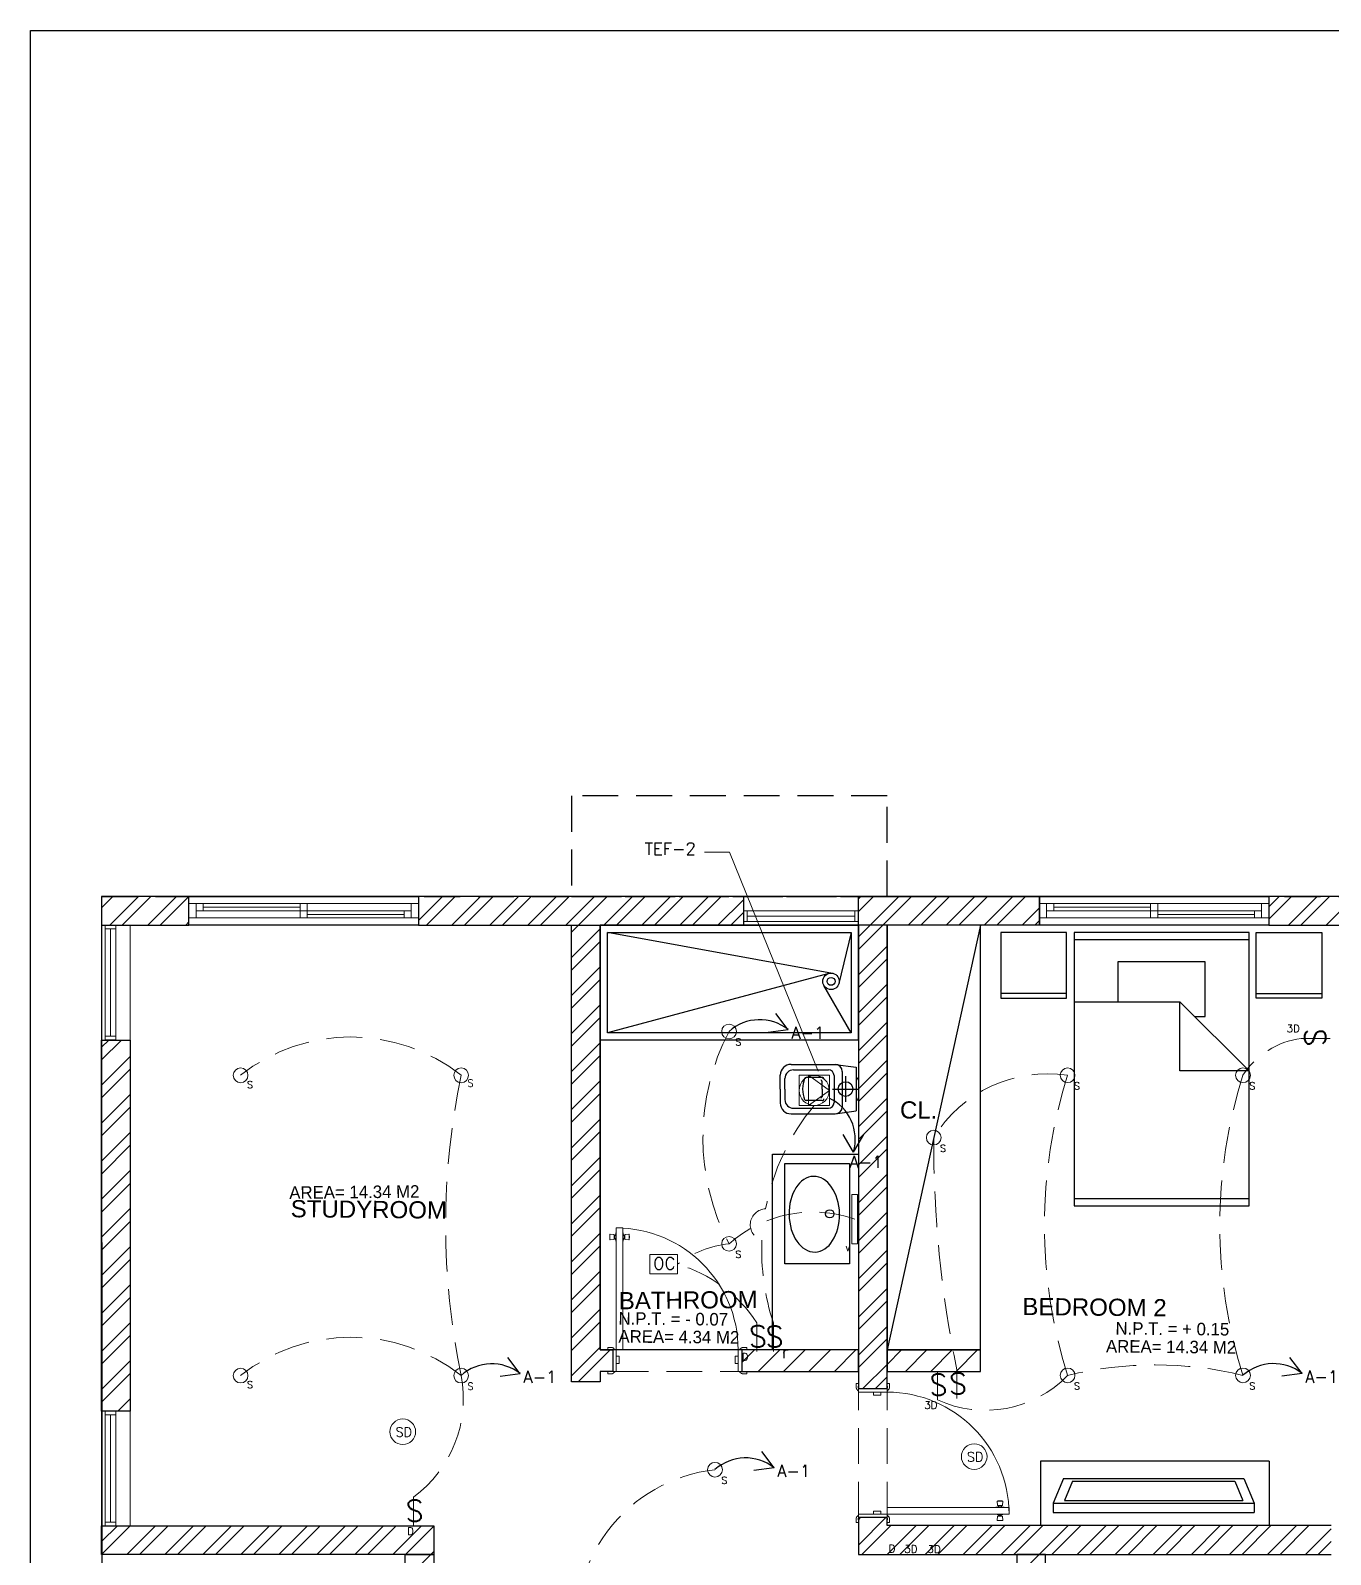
# Model space of a CAD drawing. Header units: millimetres. Extents: x 1591 to 1638, y 1324 to 1492.
# Drawn here: x 1605.45 to 1614.51, y 1481.2 to 1491.83 of the extents above; entities that cross this region are included whole.
import ezdxf

# ---------------------------------------------------------------- set-up
doc = ezdxf.new("R2010")
doc.units = ezdxf.units.MM
doc.linetypes.add('HIDDEN', pattern=[0.375, 0.25, -0.125])
doc.linetypes.add('PLANTAS$0$HIDDEN', pattern=[0.375, 0.25, -0.125])
for name, color, linetype, lineweight in [('Electrico Salidas', 160, 'Continuous', 15), ('iluminacion', 1, 'Continuous', 15), ('JAMBA', 1, 'HIDDEN', 15), ('muro bajo', 123, 'Continuous', 9), ('PUERTAS', 3, 'Continuous', 20), ('Ventanas', 3, 'Continuous', 13)]:
    doc.layers.add(name, color=color, linetype=linetype, lineweight=lineweight)
doc.layers.add('Ha-Muros 0.15', color=7, linetype='Continuous', true_color=0x8c8c8c)
doc.layers.add('Ha-Muros 0.20', color=7, linetype='Continuous', true_color=0x8c8c8c)
for name, color, linetype in [('Li-Proyecciones', 40, 'HIDDEN'), ('Mo-Aparatos Sanitarios', 9, 'Continuous'), ('Mu-0.15', 63, 'Continuous'), ('Mu-0.20', 5, 'Continuous'), ('Mu-Alfeizar', 141, 'Continuous'), ('Plump', 7, 'Continuous'), ('TEXTS', 1, 'Continuous'), ('Tx-Espacio', 7, 'Continuous')]:
    doc.layers.add(name, color=color, linetype=linetype)
doc.styles.add('CHICO', font='stylu.ttf')
doc.styles.add('GORDITA', font='swissek.ttf')
doc.styles.add('TEXTM', font='romans9.shx')
doc.styles.add('TEXTS', font='romans9.shx')

# ---------------------------------------------------------------- blocks, each defined once
blk = doc.blocks.new('A$Cec5ab6e8')
at = {"color": 9, "linetype": 'Continuous', "true_color": 0xc7c8ca, "extrusion": (-3.67388e-16, -1, 0)}
for p, q in [((23.767, 19.928), (23.31, 19.928)), ((23.767, 19.503), (23.31, 19.503)), ((23.31, 19.471), (23.767, 19.471))]:
    blk.add_line(p, q, dxfattribs=at)
at = {"color": 9, "linetype": 'Continuous', "true_color": 0xc7c8ca, "extrusion": (-1, 3.67388e-16, 0)}
for p, q in [((23.31, 19.928), (23.31, 19.471)), ((23.31, 19.928), (23.31, 19.928)), ((23.767, 19.928), (23.767, 19.928))]:
    blk.add_line(p, q, dxfattribs=at)
at = {"color": 9, "linetype": 'Continuous', "true_color": 0xc7c8ca}
for p, q in [((23.767, 19.471), (23.767, 19.928)), ((25.091, 19.471), (25.091, 19.928))]:
    blk.add_line(p, q, dxfattribs=at)
at = {"color": 9, "true_color": 0xc7c8ca}
for p, q in [((25.041, 19.928), (23.822, 19.928)), ((23.822, 19.928), (23.822, 18.023)), ((25.041, 19.877), (23.822, 19.877)), ((25.041, 18.023), (25.041, 19.928)), ((24.736, 19.725), (24.127, 19.725)), ((24.127, 19.725), (24.127, 19.445)), ((24.736, 19.344), (24.736, 19.725)), ((23.822, 19.445), (24.559, 19.445)), ((24.559, 19.445), (25.041, 18.963)), ((24.559, 18.963), (24.559, 19.445)), ((24.66, 19.344), (24.736, 19.344)), ((21.772, 18.837), (21.772, 18.934)), ((21.847, 19.009), (22.154, 19.009)), ((21.864, 18.971), (22.107, 18.971)), ((22.147, 18.931), (22.147, 18.743)), ((22.154, 19.009), (22.302, 18.989)), ((22.204, 18.959), (22.204, 18.714)), ((22.227, 18.927), (22.227, 18.747)), ((22.302, 18.989), (22.302, 18.684)), ((25.041, 18.963), (24.559, 18.963)), ((21.772, 18.837), (21.772, 18.739)), ((21.804, 18.837), (21.804, 18.911)), ((21.804, 18.837), (21.804, 18.763)), ((22.063, 18.917), (21.953, 18.917)), ((22.063, 18.837), (22.063, 18.891)), ((22.063, 18.836), (22.063, 18.783)), ((22.137, 18.837), (22.317, 18.837)), ((22.317, 18.898), (22.317, 18.776)), ((22.063, 18.757), (21.953, 18.757)), ((21.847, 18.664), (22.154, 18.664)), ((21.864, 18.703), (22.107, 18.703)), ((22.154, 18.664), (22.302, 18.684)), ((23.822, 18.074), (25.041, 18.074)), ((23.822, 18.023), (25.041, 18.023)), ((25.182, 16.242), (23.586, 16.242)), ((23.586, 16.242), (23.586, 15.792)), ((25.182, 16.242), (25.182, 15.792))]:
    blk.add_line(p, q, dxfattribs=at)
at = {"color": 9, "linetype": 'Continuous', "true_color": 0xc7c8ca, "extrusion": (3.67388e-16, -1, 0)}
for p, q in [((25.091, 19.928), (25.548, 19.928)), ((25.091, 19.503), (25.548, 19.503)), ((25.548, 19.471), (25.091, 19.471))]:
    blk.add_line(p, q, dxfattribs=at)
at = {"color": 9, "linetype": 'Continuous', "true_color": 0xc7c8ca, "extrusion": (1, 3.67388e-16, 0)}
for p, q in [((25.091, 19.928), (25.091, 19.928)), ((25.548, 19.928), (25.548, 19.471)), ((25.548, 19.928), (25.548, 19.928))]:
    blk.add_line(p, q, dxfattribs=at)
at = {"color": 9, "ltscale": 0.25, "true_color": 0xc7c8ca}
for p, q in [((23.747, 16.121), (23.676, 15.949)), ((23.747, 16.122), (25.005, 16.121)), ((23.747, 16.122), (25.005, 16.121)), ((23.809, 16.102), (23.754, 15.968)), ((23.809, 16.102), (23.754, 15.968)), ((23.809, 16.102), (24.942, 16.102)), ((23.809, 16.102), (24.942, 16.102)), ((24.942, 16.102), (24.997, 15.968)), ((25.005, 16.121), (25.076, 15.949)), ((23.676, 15.949), (25.076, 15.949)), ((23.676, 15.949), (23.676, 15.883)), ((23.754, 15.968), (24.997, 15.968)), ((25.076, 15.949), (25.076, 15.883)), ((25.076, 15.949), (25.076, 15.883)), ((23.676, 15.883), (25.076, 15.883))]:
    blk.add_line(p, q, dxfattribs=at)
at = {"color": 9, "true_color": 0xc7c8ca}
blk.add_circle((22.227, 18.837), 0.051, dxfattribs=at)
for centre, radius, start, end in [((21.847, 18.934), 0.075, 90, 180), ((21.864, 18.911), 0.06, 90, 180), ((22.107, 18.931), 0.04, 0, 90), ((22.154, 18.959), 0.05, 0, 90), ((22.278, 18.808), 0.352, 162.9925, 175.1733), ((22.278, 18.866), 0.352, 184.8267, 197.0075), ((21.953, 18.904), 0.0133, 90, 150), ((22.054, 18.891), 0.00815, 0.1738, 93.7164), ((22.064, 18.905), 0.0126, 0, 94.5391), ((22.295, 18.896), 0.0219, 5.0287, 70.7983), ((21.847, 18.739), 0.075, 180, 270), ((21.864, 18.763), 0.06, 180, 270), ((21.953, 18.77), 0.0133, 210, 270), ((22.054, 18.783), 0.00815, 266.2836, 359.8262), ((22.064, 18.769), 0.0126, 265.4609, 0), ((22.107, 18.743), 0.04, 270, 0), ((22.154, 18.714), 0.05, 270, 0), ((22.295, 18.778), 0.0219, 289.2017, 354.9713)]:
    blk.add_arc(centre, radius, start, end, dxfattribs=at)
at = {"layer": 'Defpoints', "color": 9, "true_color": 0xc7c8ca}
for p, q in [((29.839, 20.18), (17.039, 20.18)), ((17.039, 20.18), (17.043, 8.88)), ((20.516, 17.018), (20.516, 19.98)), ((20.516, 19.98), (22.317, 19.98)), ((22.317, 19.98), (22.317, 17.018)), ((22.317, 17.018), (20.516, 17.018))]:
    blk.add_line(p, q, dxfattribs=at)
at = {"layer": 'Ha-Muros 0.15', "color": 9, "linetype": 'Continuous', "true_color": 0xc7c8ca}
for p, q in [((21.503, 16.93, 0), (21.591, 17.018, 0)), ((21.618, 16.868, 0), (21.768, 17.018, 0)), ((21.795, 16.868, 0), (21.945, 17.018, 0)), ((21.972, 16.868, 0), (22.122, 17.018, 0)), ((22.149, 16.868, 0), (22.298, 17.018, 0)), ((22.517, 16.917, 0), (22.618, 17.018, 0)), ((22.645, 16.868, 0), (22.794, 17.018, 0)), ((22.821, 16.868, 0), (22.971, 17.018, 0)), ((22.998, 16.868, 0), (23.148, 17.018, 0))]:
    blk.add_line(p, q, dxfattribs=at)
at = {"layer": 'Ha-Muros 0.20', "color": 9, "linetype": 'Continuous', "true_color": 0xc7c8ca}
for p, q in [((17.039, 20.101, 0), (17.118, 20.18, 0)), ((17.095, 19.98, 0), (17.295, 20.18, 0)), ((17.183, 19.98, 0), (17.383, 20.18, 0)), ((17.36, 19.98, 0), (17.56, 20.18, 0)), ((17.448, 19.98, 0), (17.648, 20.18, 0)), ((19.248, 20.012, 0), (19.416, 20.18, 0)), ((19.304, 19.98, 0), (19.504, 20.18, 0)), ((19.481, 19.98, 0), (19.681, 20.18, 0)), ((19.569, 19.98, 0), (19.769, 20.18, 0)), ((19.746, 19.98, 0), (19.946, 20.18, 0)), ((19.835, 19.98, 0), (20.035, 20.18, 0)), ((20.011, 19.98, 0), (20.211, 20.18, 0)), ((20.1, 19.98, 0), (20.3, 20.18, 0)), ((20.277, 19.98, 0), (20.477, 20.18, 0)), ((20.365, 19.98, 0), (20.565, 20.18, 0)), ((20.542, 19.98, 0), (20.742, 20.18, 0)), ((20.63, 19.98, 0), (20.83, 20.18, 0)), ((20.807, 19.98, 0), (21.007, 20.18, 0)), ((20.895, 19.98, 0), (21.095, 20.18, 0)), ((21.072, 19.98, 0), (21.272, 20.18, 0)), ((21.16, 19.98, 0), (21.36, 20.18, 0)), ((21.337, 19.98, 0), (21.517, 20.16, 0)), ((22.317, 20.164, 0), (22.333, 20.18, 0)), ((22.317, 20.076, 0), (22.421, 20.18, 0)), ((22.398, 19.98, 0), (22.598, 20.18, 0)), ((22.486, 19.98, 0), (22.686, 20.18, 0)), ((22.663, 19.98, 0), (22.863, 20.18, 0)), ((22.751, 19.98, 0), (22.951, 20.18, 0)), ((22.928, 19.98, 0), (23.128, 20.18, 0)), ((23.017, 19.98, 0), (23.217, 20.18, 0)), ((23.193, 19.98, 0), (23.393, 20.18, 0)), ((23.282, 19.98, 0), (23.482, 20.18, 0)), ((23.459, 19.98, 0), (23.579, 20.1, 0)), ((25.179, 20.109, 0), (25.25, 20.18, 0)), ((25.179, 20.021, 0), (25.338, 20.18, 0)), ((25.315, 19.98, 0), (25.515, 20.18, 0)), ((25.403, 19.98, 0), (25.603, 20.18, 0)), ((25.58, 19.98, 0), (25.78, 20.18, 0)), ((17.625, 19.98, 0), (17.648, 20.003, 0)), ((21.426, 19.98, 0), (21.517, 20.071, 0)), ((23.547, 19.98, 0), (23.579, 20.012, 0)), ((20.316, 19.931, 0), (20.365, 19.98, 0)), ((20.316, 19.754, 0), (20.516, 19.954, 0)), ((22.317, 19.899, 0), (22.398, 19.98, 0)), ((22.317, 19.811, 0), (22.486, 19.98, 0)), ((20.316, 19.666, 0), (20.516, 19.866, 0)), ((22.317, 19.634, 0), (22.517, 19.834, 0)), ((20.316, 19.489, 0), (20.516, 19.689, 0)), ((22.317, 19.545, 0), (22.517, 19.745, 0)), ((20.316, 19.401, 0), (20.516, 19.601, 0)), ((22.317, 19.369, 0), (22.517, 19.569, 0)), ((22.317, 19.28, 0), (22.517, 19.48, 0)), ((20.316, 19.224, 0), (20.516, 19.424, 0)), ((20.316, 19.135, 0), (20.516, 19.335, 0)), ((22.317, 19.104, 0), (22.517, 19.304, 0)), ((17.038, 19.128, 0), (17.089, 19.179, 0)), ((17.038, 19.04, 0), (17.177, 19.179, 0)), ((20.316, 18.959, 0), (20.516, 19.159, 0)), ((22.317, 19.015, 0), (22.517, 19.215, 0)), ((17.038, 18.863, 0), (17.239, 19.063, 0)), ((20.316, 18.87, 0), (20.516, 19.07, 0)), ((22.317, 18.838, 0), (22.517, 19.038, 0)), ((17.038, 18.775, 0), (17.239, 18.975, 0)), ((22.317, 18.75, 0), (22.517, 18.95, 0)), ((20.316, 18.694, 0), (20.516, 18.894, 0)), ((17.038, 18.598, 0), (17.239, 18.798, 0)), ((17.038, 18.51, 0), (17.239, 18.71, 0)), ((20.316, 18.605, 0), (20.516, 18.805, 0)), ((22.317, 18.573, 0), (22.517, 18.773, 0)), ((20.316, 18.428, 0), (20.516, 18.628, 0)), ((22.317, 18.485, 0), (22.517, 18.685, 0)), ((17.038, 18.333, 0), (17.239, 18.533, 0)), ((20.316, 18.34, 0), (20.516, 18.54, 0)), ((22.317, 18.308, 0), (22.517, 18.508, 0)), ((17.038, 18.244, 0), (17.239, 18.445, 0)), ((22.317, 18.22, 0), (22.517, 18.42, 0)), ((20.316, 18.163, 0), (20.516, 18.363, 0)), ((17.038, 18.068, 0), (17.239, 18.268, 0)), ((17.038, 17.979, 0), (17.239, 18.179, 0)), ((20.316, 18.075, 0), (20.516, 18.275, 0)), ((22.317, 18.043, 0), (22.517, 18.243, 0)), ((20.316, 17.898, 0), (20.516, 18.098, 0)), ((22.317, 17.954, 0), (22.517, 18.154, 0)), ((17.038, 17.803, 0), (17.239, 18.003, 0)), ((20.316, 17.81, 0), (20.516, 18.01, 0)), ((22.317, 17.778, 0), (22.517, 17.978, 0)), ((17.038, 17.714, 0), (17.239, 17.914, 0)), ((22.317, 17.689, 0), (22.517, 17.889, 0)), ((20.316, 17.633, 0), (20.516, 17.833, 0)), ((17.038, 17.537, 0), (17.239, 17.737, 0)), ((17.038, 17.449, 0), (17.239, 17.649, 0)), ((20.316, 17.544, 0), (20.516, 17.744, 0)), ((22.317, 17.513, 0), (22.517, 17.713, 0)), ((20.316, 17.368, 0), (20.516, 17.568, 0)), ((22.317, 17.424, 0), (22.517, 17.624, 0)), ((17.038, 17.272, 0), (17.239, 17.472, 0)), ((20.316, 17.279, 0), (20.516, 17.479, 0)), ((22.317, 17.247, 0), (22.517, 17.447, 0)), ((17.038, 17.184, 0), (17.239, 17.384, 0)), ((22.317, 17.159, 0), (22.517, 17.359, 0)), ((20.316, 17.103, 0), (20.516, 17.303, 0)), ((17.038, 17.007, 0), (17.239, 17.207, 0)), ((17.038, 16.919, 0), (17.239, 17.119, 0)), ((20.316, 17.014, 0), (20.516, 17.214, 0)), ((22.317, 16.982, 0), (22.517, 17.182, 0)), ((20.316, 16.837, 0), (20.516, 17.037, 0)), ((20.363, 16.796, 0), (20.585, 17.018, 0)), ((22.317, 16.894, 0), (22.517, 17.094, 0)), ((17.038, 16.742, 0), (17.239, 16.942, 0)), ((22.348, 16.748, 0), (22.517, 16.917, 0)), ((17.038, 16.653, 0), (17.239, 16.854, 0)), ((22.437, 16.748, 0), (22.517, 16.829, 0)), ((17.153, 16.591, 0), (17.239, 16.677, 0)), ((22.317, 15.656, 0), (22.509, 15.848, 0)), ((22.317, 15.833, 0), (22.332, 15.848, 0)), ((17.038, 15.681, 0), (17.149, 15.791, 0)), ((17.038, 15.592, 0), (17.237, 15.791, 0)), ((17.214, 15.591, 0), (17.414, 15.791, 0)), ((17.302, 15.591, 0), (17.502, 15.791, 0)), ((17.479, 15.591, 0), (17.679, 15.791, 0)), ((17.567, 15.591, 0), (17.767, 15.791, 0)), ((17.744, 15.591, 0), (17.944, 15.791, 0)), ((17.833, 15.591, 0), (18.033, 15.791, 0)), ((18.009, 15.591, 0), (18.209, 15.791, 0)), ((18.098, 15.591, 0), (18.298, 15.791, 0)), ((18.275, 15.591, 0), (18.475, 15.791, 0)), ((18.363, 15.591, 0), (18.563, 15.791, 0)), ((18.54, 15.591, 0), (18.74, 15.791, 0)), ((18.628, 15.591, 0), (18.828, 15.791, 0)), ((18.805, 15.591, 0), (19.005, 15.791, 0)), ((18.893, 15.591, 0), (19.093, 15.791, 0)), ((19.07, 15.591, 0), (19.27, 15.791, 0)), ((19.158, 15.591, 0), (19.355, 15.788, 0)), ((22.34, 15.591, 0), (22.542, 15.793, 0)), ((22.517, 15.591, 0), (22.719, 15.793, 0)), ((22.606, 15.591, 0), (22.807, 15.793, 0)), ((22.782, 15.591, 0), (22.984, 15.793, 0)), ((22.871, 15.591, 0), (23.072, 15.793, 0)), ((23.048, 15.591, 0), (23.249, 15.793, 0)), ((23.136, 15.591, 0), (23.338, 15.793, 0)), ((23.313, 15.591, 0), (23.514, 15.793, 0)), ((23.401, 15.591, 0), (23.603, 15.793, 0)), ((23.578, 15.591, 0), (23.78, 15.793, 0)), ((23.666, 15.591, 0), (23.868, 15.793, 0)), ((23.843, 15.591, 0), (24.045, 15.793, 0)), ((23.931, 15.591, 0), (24.133, 15.793, 0)), ((24.108, 15.591, 0), (24.31, 15.793, 0)), ((24.197, 15.591, 0), (24.398, 15.793, 0)), ((24.373, 15.591, 0), (24.575, 15.793, 0)), ((24.462, 15.591, 0), (24.663, 15.793, 0)), ((24.639, 15.591, 0), (24.84, 15.793, 0)), ((24.727, 15.591, 0), (24.929, 15.793, 0)), ((24.904, 15.591, 0), (25.105, 15.793, 0)), ((24.992, 15.591, 0), (25.194, 15.793, 0)), ((25.169, 15.591, 0), (25.371, 15.793, 0)), ((25.257, 15.591, 0), (25.459, 15.793, 0)), ((25.434, 15.591, 0), (25.613, 15.77, 0)), ((25.522, 15.591, 0), (25.613, 15.682, 0)), ((19.155, 15.588, 0), (19.158, 15.591, 0)), ((19.215, 15.471, 0), (19.335, 15.591, 0)), ((19.335, 15.591, 0), (19.355, 15.611, 0)), ((23.503, 15.516, 0), (23.578, 15.591, 0))]:
    blk.add_line(p, q, dxfattribs=at)
at = {"layer": 'JAMBA', "color": 9, "true_color": 0xc7c8ca}
for p, q in [((20.602, 17.035), (20.568, 17.035)), ((20.568, 17.035), (20.568, 17.018)), ((20.568, 17.018), (20.587, 17.018)), ((20.587, 17.018), (20.589, 17.02)), ((20.589, 17.02), (20.597, 17.02)), ((20.597, 17.02), (20.599, 17.018)), ((20.599, 17.018), (20.618, 17.018)), ((20.602, 17.033), (20.602, 17.035)), ((20.618, 17.018), (20.618, 17.023)), ((21.488, 17.018), (21.488, 17.023)), ((21.507, 17.018), (21.488, 17.018)), ((21.505, 17.033), (21.505, 17.035)), ((21.505, 17.035), (21.538, 17.035)), ((21.509, 17.02), (21.507, 17.018)), ((21.518, 17.02), (21.509, 17.02)), ((21.52, 17.018), (21.518, 17.02)), ((21.538, 17.018), (21.52, 17.018)), ((21.538, 17.035), (21.538, 17.018)), ((20.568, 16.85), (20.568, 16.868)), ((20.568, 16.868), (20.587, 16.868)), ((20.602, 16.85), (20.568, 16.85)), ((20.587, 16.868), (20.589, 16.866)), ((20.589, 16.866), (20.597, 16.866)), ((20.597, 16.866), (20.599, 16.868)), ((20.599, 16.868), (20.618, 16.868)), ((20.602, 16.853), (20.602, 16.85)), ((20.618, 16.868), (20.618, 16.863)), ((21.507, 16.868), (21.488, 16.868)), ((21.488, 16.868), (21.488, 16.863)), ((21.505, 16.853), (21.505, 16.85)), ((21.505, 16.85), (21.538, 16.85)), ((21.509, 16.866), (21.507, 16.868)), ((21.518, 16.866), (21.509, 16.866)), ((21.52, 16.868), (21.518, 16.866)), ((21.538, 16.868), (21.52, 16.868)), ((21.538, 16.85), (21.538, 16.868)), ((22.3, 16.75), (22.3, 16.783)), ((22.3, 16.783), (22.317, 16.783)), ((22.302, 16.75), (22.3, 16.75)), ((22.317, 16.733), (22.312, 16.733)), ((22.317, 16.765), (22.315, 16.763)), ((22.315, 16.763), (22.315, 16.754)), ((22.315, 16.754), (22.317, 16.752)), ((22.317, 16.783), (22.317, 16.765)), ((22.317, 16.752), (22.317, 16.733)), ((22.534, 16.783), (22.517, 16.783)), ((22.517, 16.783), (22.517, 16.765)), ((22.517, 16.765), (22.519, 16.763)), ((22.519, 16.754), (22.517, 16.752)), ((22.517, 16.752), (22.517, 16.733)), ((22.517, 16.733), (22.522, 16.733)), ((22.519, 16.763), (22.519, 16.754)), ((22.532, 16.75), (22.534, 16.75)), ((22.534, 16.75), (22.534, 16.783)), ((22.302, 15.847), (22.3, 15.847)), ((22.3, 15.847), (22.3, 15.813)), ((22.317, 15.863), (22.312, 15.863)), ((22.315, 15.842), (22.317, 15.844)), ((22.315, 15.834), (22.315, 15.842)), ((22.317, 15.844), (22.317, 15.863)), ((22.517, 15.844), (22.517, 15.863)), ((22.517, 15.863), (22.522, 15.863)), ((22.519, 15.842), (22.517, 15.844)), ((22.519, 15.834), (22.519, 15.842)), ((22.532, 15.847), (22.534, 15.847)), ((22.534, 15.847), (22.534, 15.813)), ((22.3, 15.813), (22.317, 15.813)), ((22.317, 15.832), (22.315, 15.834)), ((22.317, 15.813), (22.317, 15.832)), ((22.517, 15.832), (22.519, 15.834)), ((22.517, 15.813), (22.517, 15.832)), ((22.534, 15.813), (22.517, 15.813))]:
    blk.add_line(p, q, dxfattribs=at)
for centre, radius, start, end in [((20.603, 17.025), 0.00758, 16.399, 99.136), ((20.618, 17.033), 0.00997, 212.7151, 268.8935), ((21.488, 17.033), 0.00997, 271.1065, 327.2849), ((21.504, 17.025), 0.00758, 80.864, 163.601), ((20.603, 16.861), 0.00758, 260.864, 343.601), ((20.618, 16.853), 0.00997, 91.1065, 147.2849), ((21.488, 16.853), 0.00997, 32.7151, 88.8935), ((21.504, 16.861), 0.00758, 196.399, 279.136), ((22.31, 16.749), 0.00758, 170.864, 253.601), ((22.302, 16.733), 0.00997, 1.1065, 57.2849), ((22.532, 16.733), 0.00997, 122.7151, 178.8935), ((22.524, 16.749), 0.00758, 286.399, 9.136), ((22.31, 15.848), 0.00758, 106.399, 189.136), ((22.302, 15.864), 0.00997, 302.7151, 358.8935), ((22.532, 15.864), 0.00997, 181.1065, 237.2849), ((22.524, 15.848), 0.00758, 350.864, 73.601)]:
    blk.add_arc(centre, radius, start, end, dxfattribs=at)
at = {"layer": 'Li-Proyecciones', "color": 9, "true_color": 0xc7c8ca}
for p, q in [((22.517, 20.882), (20.316, 20.882)), ((20.316, 20.882), (20.316, 20.18)), ((22.517, 20.18), (22.517, 20.882)), ((17.039, 20.18), (27.812, 20.18)), ((17.039, 20.18, 0), (27.627, 20.18, 0)), ((20.316, 20.18), (22.517, 20.18))]:
    blk.add_line(p, q, dxfattribs=at)
at = {"layer": 'Mo-Aparatos Sanitarios', "color": 9, "true_color": 0xc7c8ca}
for p, q in [((22.317, 19.98), (20.516, 19.98)), ((20.516, 19.98), (20.516, 19.18)), ((22.136, 19.644), (20.566, 19.93)), ((20.566, 19.93), (22.267, 19.93)), ((20.566, 19.23), (20.566, 19.93)), ((22.267, 19.93), (22.181, 19.574)), ((22.267, 19.93), (22.267, 19.23)), ((22.317, 19.18), (22.317, 19.98)), ((23.167, 19.98), (22.517, 19.98)), ((22.517, 19.98), (22.517, 17.018)), ((23.167, 19.98), (22.517, 17.018)), ((23.167, 17.018), (23.167, 19.98)), ((22.111, 19.643), (20.566, 19.23)), ((22.267, 19.23), (22.076, 19.559)), ((20.516, 19.18), (22.317, 19.18)), ((22.267, 19.23), (20.566, 19.23)), ((21.717, 17.018), (21.717, 18.384)), ((21.717, 18.384), (22.317, 18.384)), ((21.804, 17.618), (21.804, 18.318)), ((21.804, 18.318), (22.254, 18.318)), ((22.254, 18.318), (22.254, 17.618)), ((22.317, 18.384), (22.317, 17.534)), ((22.254, 17.618), (21.804, 17.618)), ((22.517, 17.018), (23.167, 17.018))]:
    blk.add_line(p, q, dxfattribs=at)
for centre, radius in [((22.126, 19.588), 0.0575), ((22.126, 19.588), 0.0575), ((22.126, 19.588), 0.0275), ((22.117, 17.967), 0.0287)]:
    blk.add_circle(centre, radius, dxfattribs=at)
at = {"layer": 'Mo-Aparatos Sanitarios', "color": 9, "true_color": 0xc7c8ca, "extrusion": (0, 0, -1)}
blk.add_ellipse((22.009, 17.964, 0.474), major_axis=(-0.005, 0.264), ratio=0.667107, dxfattribs=at)
at = {"layer": 'Mu-0.15', "color": 9, "true_color": 0xc7c8ca}
for p, q in [((22.317, 17.018), (21.503, 17.018)), ((21.503, 17.018), (21.503, 16.868)), ((22.317, 16.868), (22.317, 17.018)), ((23.167, 17.018), (22.517, 17.018)), ((22.517, 17.018), (22.517, 16.868)), ((23.167, 16.868), (23.167, 17.018)), ((21.503, 16.868), (22.316, 16.868)), ((22.517, 16.868), (23.167, 16.868))]:
    blk.add_line(p, q, dxfattribs=at)
at = {"layer": 'Mu-0.20', "color": 9, "true_color": 0xc7c8ca}
for p, q in [((17.039, 20.18), (17.039, 19.98)), ((17.648, 20.18), (17.039, 20.18)), ((17.648, 19.98), (17.648, 20.18)), ((19.248, 20.18), (19.248, 19.98)), ((21.517, 20.18), (19.248, 20.18)), ((21.517, 19.98), (21.517, 20.18)), ((22.317, 19.98), (22.317, 20.18)), ((22.317, 20.18), (23.579, 20.18)), ((23.579, 20.18), (23.579, 19.98)), ((25.179, 20.18), (25.179, 19.98)), ((29.839, 20.18), (25.179, 20.18)), ((17.039, 19.98), (17.648, 19.98)), ((19.248, 19.98), (21.517, 19.98)), ((20.316, 16.796), (20.316, 19.98)), ((20.316, 19.98), (20.516, 19.98)), ((20.516, 19.98), (20.516, 17.018)), ((22.517, 19.98), (22.317, 19.98)), ((22.317, 19.98), (22.317, 16.748)), ((23.579, 19.98), (22.317, 19.98)), ((22.517, 16.748), (22.517, 19.98)), ((25.179, 19.98), (29.839, 19.98)), ((17.038, 16.591), (17.038, 19.179)), ((17.038, 19.179), (17.239, 19.179)), ((17.239, 19.179), (17.239, 16.591)), ((20.516, 17.018), (20.603, 17.018)), ((20.603, 17.018), (20.603, 16.868)), ((20.516, 16.796), (20.316, 16.796)), ((20.603, 16.868), (20.516, 16.868)), ((20.516, 16.868), (20.516, 16.796)), ((22.317, 16.748), (22.517, 16.748)), ((17.239, 16.591), (17.038, 16.591)), ((22.517, 15.848), (22.317, 15.848)), ((22.317, 15.848), (22.317, 15.793)), ((22.517, 15.793), (22.517, 15.848)), ((17.038, 15.591), (17.038, 15.791)), ((17.038, 15.791), (19.355, 15.791)), ((19.355, 15.791), (19.355, 15.591)), ((22.317, 15.793), (22.317, 15.591)), ((25.613, 15.793), (22.517, 15.793)), ((19.355, 15.591), (17.038, 15.591)), ((19.155, 15.471), (19.155, 15.591)), ((19.155, 15.591), (19.355, 15.591)), ((19.355, 15.591), (19.355, 15.471)), ((22.317, 15.591), (25.613, 15.591)), ((23.622, 15.591), (23.422, 15.591)), ((23.422, 15.591), (23.422, 15.516)), ((23.622, 15.516), (23.622, 15.591))]:
    blk.add_line(p, q, dxfattribs=at)
at = {"layer": 'Mu-Alfeizar', "color": 9, "true_color": 0xc7c8ca}
for p, q in [((17.648, 20.18), (19.248, 20.18)), ((17.648, 19.98), (17.648, 20.18)), ((19.248, 20.18), (19.248, 19.98)), ((23.579, 20.18), (25.179, 20.18)), ((23.579, 19.98), (23.579, 20.18)), ((25.179, 20.18), (25.179, 19.98)), ((19.248, 19.98), (17.648, 19.98)), ((25.179, 19.98), (23.579, 19.98))]:
    blk.add_line(p, q, dxfattribs=at)
at = {"layer": 'muro bajo', "color": 9, "true_color": 0xc7c8ca}
for p, q in [((21.517, 20.18), (22.317, 20.18)), ((17.039, 19.98), (17.039, 19.18)), ((17.239, 19.98), (17.239, 19.18)), ((21.517, 19.98), (22.317, 19.98)), ((17.038, 15.791), (17.038, 16.591)), ((17.238, 15.791), (17.238, 16.591))]:
    blk.add_line(p, q, dxfattribs=at)
at = {"layer": 'PUERTAS', "color": 9, "true_color": 0xc7c8ca}
for p, q in [((20.628, 17.018), (20.628, 17.868)), ((20.628, 17.868), (20.673, 17.868)), ((20.673, 17.018), (20.673, 17.868)), ((20.583, 17.82), (20.582, 17.82)), ((20.582, 17.82), (20.582, 17.805)), ((20.582, 17.81), (20.582, 17.81)), ((20.582, 17.805), (20.582, 17.81)), ((20.582, 17.789), (20.582, 17.805)), ((20.582, 17.805), (20.582, 17.8)), ((20.582, 17.8), (20.582, 17.8)), ((20.583, 17.789), (20.582, 17.789)), ((20.583, 17.823), (20.583, 17.805)), ((20.583, 17.787), (20.583, 17.805)), ((20.611, 17.822), (20.585, 17.825)), ((20.611, 17.788), (20.585, 17.785)), ((20.613, 17.82), (20.613, 17.805)), ((20.613, 17.816), (20.613, 17.816)), ((20.613, 17.79), (20.613, 17.805)), ((20.613, 17.794), (20.613, 17.794)), ((20.615, 17.814), (20.615, 17.805)), ((20.619, 17.814), (20.615, 17.814)), ((20.615, 17.796), (20.615, 17.805)), ((20.619, 17.796), (20.615, 17.796)), ((20.619, 17.814), (20.619, 17.805)), ((20.619, 17.796), (20.619, 17.805)), ((20.621, 17.816), (20.621, 17.816)), ((20.621, 17.794), (20.621, 17.794)), ((20.626, 17.832), (20.623, 17.818)), ((20.623, 17.818), (20.623, 17.818)), ((20.623, 17.791), (20.623, 17.792)), ((20.626, 17.778), (20.623, 17.791)), ((20.628, 17.834), (20.628, 17.834)), ((20.628, 17.776), (20.628, 17.776)), ((20.673, 17.834), (20.674, 17.834)), ((20.673, 17.776), (20.674, 17.776)), ((20.676, 17.832), (20.678, 17.818)), ((20.676, 17.778), (20.678, 17.791)), ((20.678, 17.818), (20.678, 17.818)), ((20.678, 17.791), (20.678, 17.792)), ((20.68, 17.816), (20.68, 17.816)), ((20.68, 17.794), (20.68, 17.794)), ((20.682, 17.814), (20.682, 17.805)), ((20.682, 17.814), (20.686, 17.814)), ((20.682, 17.796), (20.682, 17.805)), ((20.682, 17.796), (20.686, 17.796)), ((20.686, 17.814), (20.686, 17.805)), ((20.686, 17.796), (20.686, 17.805)), ((20.688, 17.82), (20.688, 17.805)), ((20.688, 17.816), (20.688, 17.816)), ((20.688, 17.79), (20.688, 17.805)), ((20.688, 17.794), (20.688, 17.794)), ((20.69, 17.822), (20.716, 17.825)), ((20.69, 17.788), (20.716, 17.785)), ((20.718, 17.823), (20.718, 17.805)), ((20.718, 17.82), (20.719, 17.82)), ((20.718, 17.787), (20.718, 17.805)), ((20.718, 17.789), (20.719, 17.789)), ((20.719, 17.82), (20.719, 17.805)), ((20.719, 17.81), (20.72, 17.81)), ((20.719, 17.789), (20.719, 17.805)), ((20.719, 17.8), (20.72, 17.8)), ((20.72, 17.805), (20.72, 17.81)), ((20.72, 17.805), (20.72, 17.8)), ((20.603, 17.018), (20.628, 17.018)), ((20.603, 17.018), (20.603, 16.868)), ((20.628, 17.018), (20.673, 17.018)), ((20.628, 17.018), (20.628, 16.868)), ((21.478, 17.018), (21.478, 16.868)), ((21.503, 17.018), (21.478, 17.018)), ((21.503, 17.018), (21.503, 16.868)), ((20.628, 16.973), (20.648, 16.973)), ((20.628, 16.923), (20.648, 16.923)), ((20.648, 16.973), (20.648, 16.923)), ((21.478, 16.973), (21.458, 16.973)), ((21.458, 16.973), (21.458, 16.923)), ((21.478, 16.923), (21.458, 16.923)), ((20.628, 16.868), (20.603, 16.868)), ((21.478, 16.868), (21.503, 16.868)), ((22.517, 16.748), (22.317, 16.748)), ((22.317, 16.723), (22.317, 16.748)), ((22.517, 16.723), (22.317, 16.723)), ((22.422, 16.723), (22.422, 16.703)), ((22.472, 16.703), (22.422, 16.703)), ((22.472, 16.723), (22.472, 16.703)), ((22.517, 16.748), (22.517, 16.723)), ((23.287, 15.935), (23.284, 15.961)), ((23.286, 15.963), (23.304, 15.963)), ((23.288, 15.964), (23.304, 15.964)), ((23.288, 15.963), (23.288, 15.964)), ((23.299, 15.964), (23.299, 15.965)), ((23.304, 15.965), (23.299, 15.965)), ((23.304, 15.965), (23.309, 15.965)), ((23.32, 15.964), (23.304, 15.964)), ((23.322, 15.963), (23.304, 15.963)), ((23.309, 15.964), (23.309, 15.965)), ((23.32, 15.963), (23.32, 15.964)), ((23.321, 15.935), (23.324, 15.961)), ((22.517, 15.873), (22.317, 15.873)), ((22.317, 15.873), (22.317, 15.848)), ((22.517, 15.848), (22.317, 15.848)), ((22.472, 15.893), (22.422, 15.893)), ((22.422, 15.873), (22.422, 15.893)), ((22.472, 15.873), (22.472, 15.893)), ((22.517, 15.918), (23.367, 15.918)), ((22.517, 15.873), (22.517, 15.918)), ((22.517, 15.873), (23.367, 15.873)), ((22.517, 15.848), (22.517, 15.873)), ((23.275, 15.918), (23.275, 15.919)), ((23.275, 15.873), (23.275, 15.873)), ((23.277, 15.921), (23.29, 15.923)), ((23.277, 15.871), (23.29, 15.868)), ((23.287, 15.857), (23.284, 15.831)), ((23.289, 15.933), (23.304, 15.933)), ((23.289, 15.858), (23.304, 15.858)), ((23.29, 15.923), (23.291, 15.923)), ((23.29, 15.868), (23.291, 15.868)), ((23.293, 15.933), (23.293, 15.933)), ((23.293, 15.925), (23.293, 15.925)), ((23.293, 15.866), (23.293, 15.866)), ((23.293, 15.858), (23.293, 15.859)), ((23.295, 15.931), (23.304, 15.931)), ((23.295, 15.927), (23.295, 15.931)), ((23.295, 15.927), (23.304, 15.927)), ((23.295, 15.865), (23.304, 15.865)), ((23.295, 15.865), (23.295, 15.861)), ((23.295, 15.861), (23.304, 15.861)), ((23.319, 15.933), (23.304, 15.933)), ((23.313, 15.931), (23.304, 15.931)), ((23.313, 15.927), (23.304, 15.927)), ((23.313, 15.865), (23.304, 15.865)), ((23.313, 15.861), (23.304, 15.861)), ((23.319, 15.858), (23.304, 15.858)), ((23.313, 15.927), (23.313, 15.931)), ((23.313, 15.865), (23.313, 15.861)), ((23.315, 15.933), (23.315, 15.933)), ((23.315, 15.925), (23.315, 15.925)), ((23.315, 15.866), (23.315, 15.866)), ((23.315, 15.858), (23.315, 15.859)), ((23.331, 15.921), (23.317, 15.923)), ((23.317, 15.923), (23.317, 15.923)), ((23.331, 15.871), (23.317, 15.868)), ((23.317, 15.868), (23.317, 15.868)), ((23.321, 15.857), (23.324, 15.831)), ((23.333, 15.918), (23.333, 15.919)), ((23.333, 15.873), (23.333, 15.873)), ((23.367, 15.873), (23.367, 15.918)), ((23.286, 15.828), (23.304, 15.828)), ((23.288, 15.828), (23.288, 15.827)), ((23.288, 15.827), (23.304, 15.827)), ((23.299, 15.827), (23.299, 15.827)), ((23.304, 15.827), (23.299, 15.827)), ((23.322, 15.828), (23.304, 15.828)), ((23.32, 15.827), (23.304, 15.827)), ((23.304, 15.827), (23.309, 15.827)), ((23.309, 15.827), (23.309, 15.827)), ((23.32, 15.828), (23.32, 15.827))]:
    blk.add_line(p, q, dxfattribs=at)
at = {"layer": 'PUERTAS', "color": 9, "linetype": 'HIDDEN', "true_color": 0xc7c8ca}
for p, q in [((20.603, 17.018), (21.503, 17.018)), ((20.603, 16.868), (21.503, 16.868)), ((22.317, 15.848), (22.317, 16.748)), ((22.517, 15.848), (22.517, 16.748))]:
    blk.add_line(p, q, dxfattribs=at)
at = {"layer": 'PUERTAS', "color": 9, "true_color": 0xc7c8ca}
for centre, radius, start, end in [((20.628, 17.018), 0.85, 0, 90), ((20.585, 17.823), 0.002, 83.9236, 180), ((20.585, 17.787), 0.002, 180, 276.0764), ((20.611, 17.82), 0.002, 0, 83.9236), ((20.611, 17.79), 0.002, 276.0764, 360), ((20.613, 17.814), 0.002, 0, 90), ((20.613, 17.796), 0.002, 270, 0), ((20.621, 17.814), 0.002, 95.2572, 180), ((20.621, 17.796), 0.002, 180, 264.7428), ((20.621, 17.818), 0.002, 275.2572, 0), ((20.621, 17.792), 0.002, 0, 84.7428), ((20.628, 17.832), 0.002, 90, 180), ((20.628, 17.778), 0.002, 180, 270), ((20.674, 17.832), 0.002, 0, 90), ((20.674, 17.778), 0.002, 270, 0), ((20.68, 17.818), 0.002, 180, 264.7428), ((20.68, 17.792), 0.002, 95.2572, 180), ((20.68, 17.814), 0.002, 0, 84.7428), ((20.68, 17.796), 0.002, 275.2572, 0), ((20.688, 17.814), 0.002, 90, 180), ((20.688, 17.796), 0.002, 180, 270), ((20.69, 17.82), 0.002, 96.0764, 180), ((20.69, 17.79), 0.002, 180, 263.9236), ((20.716, 17.823), 0.002, 0, 96.0764), ((20.716, 17.787), 0.002, 263.9236, 0), ((22.517, 15.873), 0.85, 0, 90), ((23.286, 15.961), 0.002, 90, 186.0764), ((23.322, 15.961), 0.002, 353.9236, 90), ((23.277, 15.919), 0.002, 90, 180), ((23.277, 15.873), 0.002, 180, 270), ((23.289, 15.935), 0.002, 186.0764, 270), ((23.289, 15.856), 0.002, 90, 173.9236), ((23.291, 15.925), 0.002, 270, 354.7428), ((23.291, 15.866), 0.002, 5.2572, 90), ((23.295, 15.933), 0.002, 180, 270), ((23.295, 15.925), 0.002, 90, 174.7428), ((23.295, 15.867), 0.002, 185.2572, 270), ((23.295, 15.859), 0.002, 90, 180), ((23.313, 15.933), 0.002, 270, 0), ((23.313, 15.925), 0.002, 5.2572, 90), ((23.313, 15.867), 0.002, 270, 354.7428), ((23.313, 15.859), 0.002, 0, 90), ((23.317, 15.925), 0.002, 185.2572, 270), ((23.317, 15.866), 0.002, 90, 174.7428), ((23.319, 15.935), 0.002, 270, 353.9236), ((23.319, 15.856), 0.002, 6.0764, 90), ((23.331, 15.919), 0.002, 360, 90), ((23.331, 15.873), 0.002, 270, 0), ((23.286, 15.83), 0.002, 173.9236, 270), ((23.322, 15.83), 0.002, 270, 6.0764)]:
    blk.add_arc(centre, radius, start, end, dxfattribs=at)
at = {"layer": 'Ventanas', "color": 9, "true_color": 0xc7c8ca}
for p, q in [((17.698, 20.13), (17.648, 20.13)), ((17.648, 20.13), (17.648, 20.03)), ((17.648, 20.13), (19.248, 20.13)), ((17.698, 20.03), (17.698, 20.13)), ((17.698, 20.08), (17.698, 20.13)), ((17.698, 20.13), (17.748, 20.13)), ((18.423, 20.13), (17.748, 20.13)), ((17.748, 20.13), (17.748, 20.08)), ((17.748, 20.105), (18.423, 20.105)), ((18.423, 20.08), (18.423, 20.13)), ((18.423, 20.13), (18.473, 20.13)), ((18.473, 20.13), (18.473, 20.08)), ((19.198, 20.03), (19.198, 20.13)), ((19.198, 20.13), (19.248, 20.13)), ((19.248, 20.13), (19.248, 20.03)), ((23.629, 20.13), (23.579, 20.13)), ((23.579, 20.13), (23.579, 20.03)), ((23.579, 20.13), (25.179, 20.13)), ((23.629, 20.03), (23.629, 20.13)), ((23.629, 20.08), (23.629, 20.13)), ((23.629, 20.13), (23.679, 20.13)), ((24.354, 20.13), (23.679, 20.13)), ((23.679, 20.13), (23.679, 20.08)), ((23.679, 20.105), (24.354, 20.105)), ((24.354, 20.08), (24.354, 20.13)), ((24.354, 20.13), (24.404, 20.13)), ((24.404, 20.13), (24.404, 20.08)), ((25.129, 20.03), (25.129, 20.13)), ((25.129, 20.13), (25.179, 20.13)), ((25.179, 20.13), (25.179, 20.03)), ((17.648, 20.03), (17.698, 20.03)), ((17.748, 20.08), (17.698, 20.08)), ((17.698, 20.03), (18.423, 20.03)), ((18.423, 20.08), (17.748, 20.08)), ((18.423, 20.03), (18.423, 20.08)), ((18.423, 20.08), (18.473, 20.08)), ((18.473, 20.08), (18.423, 20.08)), ((18.473, 20.03), (18.423, 20.03)), ((19.198, 20.08), (18.473, 20.08)), ((18.473, 20.08), (18.473, 20.03)), ((18.473, 20.055), (19.148, 20.055)), ((19.148, 20.03), (18.473, 20.03)), ((19.148, 20.03), (19.148, 20.08)), ((19.148, 20.08), (19.198, 20.08)), ((19.198, 20.03), (19.148, 20.03)), ((19.198, 20.08), (19.198, 20.03)), ((19.248, 20.03), (19.198, 20.03)), ((21.517, 20.08), (21.542, 20.08)), ((21.517, 20.005), (21.517, 20.08)), ((21.542, 20.005), (21.517, 20.005)), ((21.542, 20.08), (21.542, 20.005)), ((22.292, 20.08), (21.542, 20.08)), ((22.292, 20.042), (21.542, 20.042)), ((21.542, 20.005), (22.292, 20.005)), ((22.317, 20.08), (22.292, 20.08)), ((22.292, 20.08), (22.292, 20.005)), ((22.292, 20.005), (22.317, 20.005)), ((22.317, 20.005), (22.317, 20.08)), ((23.579, 20.03), (23.629, 20.03)), ((23.679, 20.08), (23.629, 20.08)), ((23.629, 20.03), (24.354, 20.03)), ((24.354, 20.08), (23.679, 20.08)), ((24.354, 20.03), (24.354, 20.08)), ((24.354, 20.08), (24.404, 20.08)), ((24.404, 20.08), (24.354, 20.08)), ((24.404, 20.03), (24.354, 20.03)), ((25.129, 20.08), (24.404, 20.08)), ((24.404, 20.08), (24.404, 20.03)), ((24.404, 20.055), (25.079, 20.055)), ((25.079, 20.03), (24.404, 20.03)), ((25.079, 20.03), (25.079, 20.08)), ((25.079, 20.08), (25.129, 20.08)), ((25.129, 20.03), (25.079, 20.03)), ((25.129, 20.08), (25.129, 20.03)), ((25.179, 20.03), (25.129, 20.03)), ((17.064, 19.955), (17.064, 19.98)), ((17.064, 19.98), (17.139, 19.98)), ((17.139, 19.955), (17.064, 19.955)), ((17.064, 19.955), (17.064, 19.205)), ((17.101, 19.205), (17.101, 19.955)), ((17.139, 19.98), (17.139, 19.955)), ((17.139, 19.205), (17.139, 19.955)), ((17.139, 19.205), (17.064, 19.205)), ((17.064, 19.205), (17.064, 19.18)), ((17.064, 19.18), (17.139, 19.18)), ((17.139, 19.18), (17.139, 19.205)), ((17.063, 16.566), (17.063, 16.591)), ((17.063, 16.591), (17.138, 16.591)), ((17.138, 16.591), (17.138, 16.566)), ((17.138, 16.566), (17.063, 16.566)), ((17.063, 15.816), (17.063, 16.566)), ((17.1, 16.566), (17.1, 15.816)), ((17.138, 16.566), (17.138, 15.816)), ((17.138, 15.816), (17.063, 15.816)), ((17.063, 15.816), (17.063, 15.791)), ((17.063, 15.791), (17.138, 15.791)), ((17.138, 15.791), (17.138, 15.816))]:
    blk.add_line(p, q, dxfattribs=at)
at = {"layer": 'Tx-Espacio', "color": 9, "true_color": 0xc7c8ca}
for s, height, rotation, style, p in [('CL.', 0.12, 359.4623, 'GORDITA', (22.606, 18.632)), ('AREA= 14.34 M2', 0.08752, 0.5377, 'CHICO', (18.348, 18.071, 0)), ('STUDYROOM', 0.12, 359.4623, 'GORDITA', (18.357, 17.943, 0)), ('BATHROOM', 0.12, 0.5377, 'GORDITA', (20.646, 17.301)), ('BEDROOM 2', 0.12, 359.4623, 'GORDITA', (23.46, 17.261)), ('N.P.T. = - 0.07', 0.08752, 359.4623, 'CHICO', (20.643, 17.194)), ('AREA= 4.34 M2', 0.08752, 359.4623, 'CHICO', (20.643, 17.069)), ('N.P.T. = + 0.15', 0.08752, 359.4623, 'CHICO', (24.109, 17.125)), ('AREA= 14.34 M2', 0.08752, 359.4623, 'CHICO', (24.043, 17))]:
    blk.add_text(s, height=height, rotation=rotation, dxfattribs=dict(at, style=style)).set_placement(p)
blk = doc.blocks.new('A$C6ace41cd')
at = {"layer": 'Electrico Salidas', "color": 0}
for p, q in [((0.065, 0, 0.36), (0.065, 0.211, 0.36)), ((0.065, 0.211, 0.36), (0.211, 0.105, 0.36)), ((0.211, 0.105, 0.36), (0.065, 0, 0.36))]:
    blk.add_line(p, q, dxfattribs=at)
at = {"layer": 'Electrico Salidas', "color": 0, "elevation": 0.36}
blk.add_lwpolyline([(0, 0.211), (0.211, 0.211), (0.211, 0), (0, 0)], close=True, dxfattribs=at)
at = {"layer": 'Electrico Salidas', "color": 0}
blk.add_circle((0.105, 0.105, 0.36), 0.105, dxfattribs=at)
blk = doc.blocks.new('A$Ce067206a')
at = {"color": 0}
for q in [(0.56, 0.358), (0.703, 0.358)]:
    blk.add_line((0.631, 0.235), q, dxfattribs=at)
blk.add_arc((0.322, 0.322), 0.322, 344.3744, 64.1633, dxfattribs=at)
blk = doc.blocks.new('A$C432f1252')
at = {"layer": 'iluminacion', "color": 0}
blk.add_line((0.063, 0), (0.063, 0.228), dxfattribs=at)
at = {"layer": 'iluminacion', "color": 0, "insert": (0, 0.202), "char_height": 0.167, "attachment_point": 1, "style": 'TEXTM'}
blk.add_mtext_dynamic_manual_height_columns('S', width=6.44383, gutter_width=13.892, heights=[0], dxfattribs=at)

msp = doc.modelspace()

# ---------------------------------------------------------------- linework, layer by layer
at = {"layer": 'Electrico Salidas', "color": 0}
for p, q in [((1610.32127, 1486.10201), (1610.14518, 1486.10201)), ((1610.9379, 1484.57368), (1610.32127, 1486.10201))]:
    msp.add_line(p, q, dxfattribs=at)
at = {"layer": 'Electrico Salidas', "color": 0, "linetype": 'PLANTAS$0$HIDDEN'}
for centre, radius, start, end in [((1607.67994, 1483.57356), 1.23971, 51.652164, 128.347836), ((1611.72955, 1484.11088, 0.00001), 1.59426, 152.323908, 207.676317), ((1613.45891, 1483.49868), 5.11808, 168.194279, 191.805721), ((1612.53871, 1483.6267, 0.00001), 0.9301, 81.345978, 148.597322), ((1615.98848, 1483.49952, 0.00001), 3.47138, 162.451235, 197.549462), ((1617.21153, 1483.49954), 3.47138, 162.451235, 197.549462), ((1610.90174, 1482.71216, 0.174), 0.87998, 70.629556, 131.582451), ((1610.38378, 1482.67959, 0.174), 0.69395, 95.464328, 127.737066), ((1607.67994, 1481.4793), 1.23971, 51.652164, 128.347836), ((1613.29023, 1479.94777), 2.5786, 76.282067, 103.719328), ((1610.34085, 1480.71454), 1.08748, 96.406629, 189.956623)]:
    msp.add_arc(centre, radius, start, end, dxfattribs=at)
at = {"layer": 'iluminacion', "elevation": 0.174}
msp.add_lwpolyline([(1611.21275, 1483.71363), (1611.21275, 1483.37101), (1611.17445, 1483.37101), (1611.17445, 1483.71363)], close=True, dxfattribs=at)
at = {"layer": 'iluminacion', "color": 0, "elevation": 0.174}
msp.add_lwpolyline([(1609.76595, 1483.29608), (1609.95905, 1483.29608), (1609.95905, 1483.16068), (1609.76595, 1483.16068)], close=True, dxfattribs=at)
at = {"layer": 'iluminacion'}
for centre in [(1610.31769, 1484.85137, 0.00001), (1606.91078, 1484.54581), (1608.4491, 1484.54581), (1612.67866, 1484.5462, 0.00001), (1613.90171, 1484.54622), (1611.74485, 1484.11132), (1610.3177, 1483.37038, 0.00001), (1606.91078, 1482.45156), (1608.4491, 1482.45156), (1612.67867, 1482.4528, 0.00001), (1613.90172, 1482.45281), (1610.21951, 1481.79523)]:
    msp.add_circle(centre, 0.05136, dxfattribs=at)
at = {"layer": 'iluminacion', "color": 3}
for centre in [(1608.04224, 1482.05998, 0.174), (1612.02703, 1481.88671, 0.174)]:
    msp.add_circle(centre, 0.08946, dxfattribs=at)
at = {"layer": 'iluminacion', "color": 0, "linetype": 'PLANTAS$0$HIDDEN'}
for centre, radius, start, end in [((1614.38189, 1484.23639), 0.57146, 97.403522, 147.168826), ((1612.13222, 1483.32166, 0.174), 1.58686, 140.286142, 169.364509), ((1619.65764, 1484.08323, 0.174), 7.91284, 179.796587, 191.601325), ((1610.57611, 1483.50376, 0.174), 0.11083, 91.803657, 254.847355), ((1612.13222, 1483.32166, 0.174), 1.58686, 177.286503, 198.442877), ((1609.677, 1482.26965, 0.174), 0.99936, 33.444411, 73.606254), ((1607.61443, 1482.29029, 0.174), 0.8501, 306.224258, 10.935515), ((1612.10483, 1483.00725, 0.174), 0.79794, 245.230727, 315.984383)]:
    msp.add_arc(centre, radius, start, end, dxfattribs=at)
at = {"layer": 'Plump'}
msp.add_lwpolyline([(1638.42771, 1467.09624), (1605.44565, 1467.09624), (1605.44565, 1491.83279), (1638.42771, 1491.83279)], close=True, dxfattribs=at)

# ---------------------------------------------------------------- block references
msp.add_blockref('A$Cec5ab6e8', (1588.90298, 1465.613))
at = {"color": 0, "rotation": 67.53511702162903}
for p in [(1610.70603, 1484.19099, 0.00001), (1608.83743, 1481.79118), (1614.29006, 1481.79244), (1610.60784, 1481.13485)]:
    msp.add_blockref('A$Ce067206a', p, dxfattribs=at)
at = {"color": 0}
msp.add_blockref('A$Ce067206a', (1610.5539, 1483.77559), dxfattribs=at)
at = {"layer": 'Electrico Salidas', "color": 0}
msp.add_blockref('A$C6ace41cd', (1610.80667, 1484.33559), dxfattribs=at)
at = {"layer": 'iluminacion', "xscale": 0.8810679781965238, "yscale": 0.8810679781965238, "zscale": 0.8810679781965238, "rotation": 90}
msp.add_blockref('A$C432f1252', (1614.50872, 1484.74752, 0.174), dxfattribs=at)
at = {"layer": 'iluminacion', "xscale": 0.8810679781965238, "yscale": 0.8810679781965238, "zscale": 0.8810679781965238}
for p in [(1610.45532, 1482.61996, 0.174), (1610.5713, 1482.61918, 0.174), (1611.71496, 1482.28272, 0.174), (1611.85089, 1482.29148, 0.174), (1608.06123, 1481.40403, 0.174)]:
    msp.add_blockref('A$C432f1252', p, dxfattribs=at)

# ---------------------------------------------------------------- texts
at = {"layer": 'TEXTS', "color": 0, "linetype": 'HIDDEN', "style": 'TEXTS'}
for s, height, p in [('TEF-2', 0.084237, (1609.72852, 1486.08391, 0.35988)), ('A-1', 0.084237, (1610.75131, 1484.80061, 0.35988)), ('3D', 0.052416, (1614.206, 1484.84595, 0.28966)), ('S', 0.04933, (1610.36176, 1484.75276, -0.2577)), ('S', 0.04933, (1606.95529, 1484.4553, -0.2577)), ('S', 0.04933, (1608.49316, 1484.46652, -0.2577)), ('S', 0.04933, (1612.72273, 1484.4476, -0.2577)), ('S', 0.04933, (1613.94578, 1484.44761, -0.2577)), ('S', 0.04933, (1611.78892, 1484.01272, -0.2577)), ('A-1', 0.084237, (1611.1574, 1483.8999, 0.35988)), ('S', 0.04933, (1610.36176, 1483.27178, -0.2577)), ('V', 0.03429, (1611.13348, 1483.31913, 0.24966)), ('OC', 0.084237, (1609.78826, 1483.19128, 0.35988)), ('D', 0.05242, (1610.40626, 1482.55595, 0.28966)), ('r', 0.08817, (1610.68412, 1482.57326, 0.48722)), ('A-1', 0.084237, (1608.88271, 1482.4008, 0.35988)), ('A-1', 0.084237, (1614.33534, 1482.40206, 0.35988)), ('S', 0.04933, (1606.95529, 1482.36417, -0.2577)), ('S', 0.04933, (1608.49316, 1482.35295, -0.2577)), ('S', 0.04933, (1612.72274, 1482.3542, -0.2577)), ('S', 0.04933, (1613.94579, 1482.35421, -0.2577)), ('3D', 0.052416, (1611.67886, 1482.21871, 0.28966)), ('SD', 0.065324, (1607.99153, 1482.02528, 0.31814)), ('SD', 0.065324, (1611.97631, 1481.85201, 0.31814)), ('A-1', 0.084237, (1610.65312, 1481.74447, 0.35988)), ('S', 0.04933, (1610.26357, 1481.69663, -0.2577)), ('D', 0.05242, (1608.07278, 1481.34002, 0.28966)), ('D', 0.05242, (1611.43035, 1481.21823, 0.28966)), ('3D', 0.052416, (1611.53967, 1481.21602, 0.28966)), ('3D', 0.052416, (1611.70101, 1481.21458, 0.28966))]:
    msp.add_text(s, height=height, dxfattribs=at).set_placement(p)

doc.saveas('drawing.dxf')
